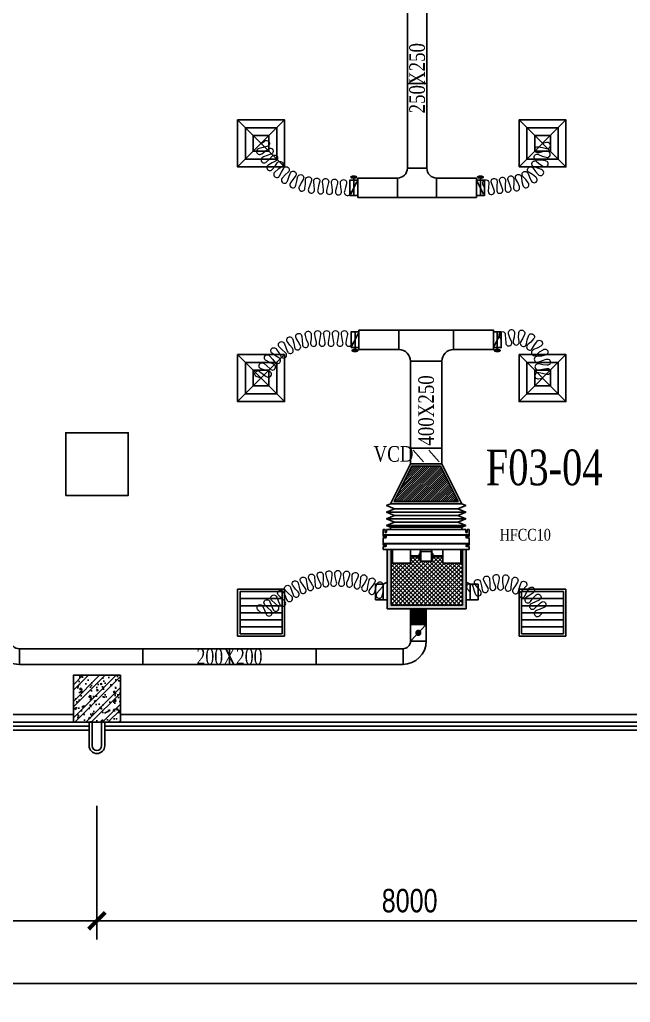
# Model space of a CAD drawing. Header units: metres. Extents: x 352651 to 1421851, y -87441 to -24441.
# Drawn here: x 558488 to 566300, y -79456 to -66894 of the extents above; entities that cross this region are included whole.
import ezdxf
from ezdxf.enums import TextEntityAlignment as Align

# ---------------------------------------------------------------- set-up
doc = ezdxf.new("R2010")
doc.units = ezdxf.units.M
doc.header["$LTSCALE"] = 300
doc.header["$MEASUREMENT"] = 0
doc.header["$PDMODE"] = 2
doc.layers.get('0').update_dxf_attribs({"linetype": 'CONTINUOUS'})
doc.layers.get('Defpoints').update_dxf_attribs({"linetype": 'CONTINUOUS'})
for name, color, linetype in [('bat noi mem', 4, 'CONTINUOUS'), ('CUA', 8, 'CONTINUOUS'), ('CUAGIO', 2, 'CONTINUOUS'), ('DIM', 1, 'CONTINUOUS'), ('KT', 1, 'CONTINUOUS'), ('NOITHAT', 145, 'CONTINUOUS'), ('THAY', 9, 'CONTINUOUS'), ('thiet bi', 11, 'CONTINUOUS'), ('TUONG', 7, 'CONTINUOUS'), ('vach', 6, 'CONTINUOUS')]:
    doc.layers.add(name, color=color, linetype=linetype)
doc.layers.add('noi mem', color=5, linetype='BATTING', lineweight=0)
doc.styles.add('CHUKICHTHUOC', font='vnshx.shx', dxfattribs={"width": 0.8, "height": 300, "bigfont": '@extfont2.shx'})
doc.styles.add('PHU', font='vntimeh.shx', dxfattribs={"width": 0.8})
doc.styles.add('ROMANS', font='romans.shx', dxfattribs={"width": 0.75, "bigfont": 'romancvn.shx'})
doc.styles.add('VNCC-RMD', font='vntimeh.shx', dxfattribs={"width": 0.75, "height": 300, "bigfont": 'vns.shx'})
doc.linetypes.add('BATTING', pattern='A,0.0001,-0.1,[134,ltypeshp.shx,S=0.1,R=0,X=-0.1,Y=0],-0.2,[134,ltypeshp.shx,S=0.1,R=180,X=0.1,Y=0],-0.1', length=0.4001)
doc.dimstyles.new('150', dxfattribs={"dimscale": 150, "dimtxt": 2, "dimasz": 0.1, "dimexe": 1, "dimexo": 0, "dimgap": 0.7, "dimtad": 1, "dimdec": 0, "dimzin": 0, "dimdsep": 46, "dimtxsty": 'CHUKICHTHUOC', "dimblk": 'ARR', "dimcen": 0, "dimdle": 1, "dimclrd": 3, "dimclre": 3, "dimclrt": 3, "dimadec": 0, "dimazin": 0, "dimtfac": 1, "dimtdec": 0, "dimtix": 1, "dimtmove": 2, "dimatfit": 3, "dimldrblk": 'ARR', "dimfxl": 1, "dimtolj": 1, "dimtzin": 0, "dimarcsym": 0})

# ---------------------------------------------------------------- blocks, each defined once
blk = doc.blocks.new('ARR')
at = {"color": 1}
for p, q in [((0, -16), (0, 16)), ((-16, 0), (16, 0))]:
    blk.add_line(p, q, dxfattribs=at)
at = {"color": 3, "const_width": 3.6}
blk.add_lwpolyline([(-7.07, -7.07), (7.07, 7.07)], dxfattribs=at)
blk = doc.blocks.new('*D74')
at = {"layer": 'Defpoints', "color": 0, "ltscale": 1.5, "transparency": 16777216}
for p in [(551477, -76944), (559477, -76944), (559477, -78413)]:
    blk.add_point(p, dxfattribs=at)
at = {"layer": 'DIM', "color": 3, "lineweight": -2, "ltscale": 1.5, "transparency": 16777216}
for p, q in [((551477, -76944), (551477, -78563)), ((559477, -76944), (559477, -78563)), ((551492, -78413), (559462, -78413))]:
    blk.add_line(p, q, dxfattribs=at)
at = {"layer": 'DIM', "color": 3, "lineweight": -2, "ltscale": 1.5, "transparency": 16777216, "xscale": 15, "yscale": 15, "zscale": 15, "rotation": 180}
blk.add_blockref('ARR', (551477, -78413), dxfattribs=at)
at = {"layer": 'DIM', "color": 3, "lineweight": -2, "ltscale": 1.5, "transparency": 16777216, "xscale": 15, "yscale": 15, "zscale": 15}
blk.add_blockref('ARR', (559477, -78413), dxfattribs=at)
at = {"layer": 'DIM', "color": 3, "ltscale": 1.5, "transparency": 16777216, "insert": (555477, -78158), "char_height": 300, "attachment_point": 5, "style": 'CHUKICHTHUOC'}
blk.add_mtext('\\A1;8000', dxfattribs=at)
blk = doc.blocks.new('*D75')
at = {"layer": 'Defpoints', "color": 0, "ltscale": 1.5, "transparency": 16777216}
for p in [(559477, -76944), (567477, -76944), (567477, -78413)]:
    blk.add_point(p, dxfattribs=at)
at = {"layer": 'DIM', "color": 3, "lineweight": -2, "ltscale": 1.5, "transparency": 16777216}
for p, q in [((559477, -76944), (559477, -78563)), ((567477, -76944), (567477, -78563)), ((559492, -78413), (567462, -78413))]:
    blk.add_line(p, q, dxfattribs=at)
at = {"layer": 'DIM', "color": 3, "lineweight": -2, "ltscale": 1.5, "transparency": 16777216, "xscale": 15, "yscale": 15, "zscale": 15, "rotation": 180}
blk.add_blockref('ARR', (559477, -78413), dxfattribs=at)
at = {"layer": 'DIM', "color": 3, "lineweight": -2, "ltscale": 1.5, "transparency": 16777216, "xscale": 15, "yscale": 15, "zscale": 15}
blk.add_blockref('ARR', (567477, -78413), dxfattribs=at)
at = {"layer": 'DIM', "color": 3, "ltscale": 1.5, "transparency": 16777216, "insert": (563477, -78158), "char_height": 300, "attachment_point": 5, "style": 'CHUKICHTHUOC'}
blk.add_mtext('\\A1;8000', dxfattribs=at)
blk = doc.blocks.new('*D79')
at = {"layer": 'Defpoints', "color": 0, "ltscale": 1.5, "transparency": 16777216}
for p in [(545477, -75807), (589477, -75807), (589477, -79216)]:
    blk.add_point(p, dxfattribs=at)
at = {"layer": 'DIM', "color": 3, "lineweight": -2, "ltscale": 1.5, "transparency": 16777216}
for p, q in [((545477, -75807), (545477, -79366)), ((589477, -75807), (589477, -79366)), ((545492, -79216), (589462, -79216))]:
    blk.add_line(p, q, dxfattribs=at)
at = {"layer": 'DIM', "color": 3, "lineweight": -2, "ltscale": 1.5, "transparency": 16777216, "xscale": 15, "yscale": 15, "zscale": 15, "rotation": 180}
blk.add_blockref('ARR', (545477, -79216), dxfattribs=at)
at = {"layer": 'DIM', "color": 3, "lineweight": -2, "ltscale": 1.5, "transparency": 16777216, "xscale": 15, "yscale": 15, "zscale": 15}
blk.add_blockref('ARR', (589477, -79216), dxfattribs=at)
at = {"layer": 'DIM', "color": 3, "ltscale": 1.5, "transparency": 16777216, "insert": (567477, -78961), "char_height": 300, "attachment_point": 5, "style": 'CHUKICHTHUOC'}
blk.add_mtext('\\A1;44000', dxfattribs=at)
blk = doc.blocks.new('cot1')
at = {"layer": 'vach'}
blk.add_lwpolyline([(-400, -400), (400, -400), (400, 400), (-400, 400)], close=True, dxfattribs=at)
blk = doc.blocks.new('SAD')
at = {"layer": 'CUAGIO', "color": 8}
for p, q in [((-300, -300), (300, 300)), ((300, -300), (-300, 300))]:
    blk.add_line(p, q, dxfattribs=at)
at = {"layer": 'CUAGIO'}
blk.add_lwpolyline([(300, -300), (300, 300), (-300, 300), (-300, -300)], close=True, dxfattribs=at)
at = {"layer": 'CUAGIO', "color": 8}
for points in [[(200, -200), (200, 200), (-200, 200), (-200, -200)], [(100, -100), (100, 100), (-100, 100), (-100, -100)]]:
    blk.add_lwpolyline(points, close=True, dxfattribs=at)
blk = doc.blocks.new('SAG')
at = {"layer": 'CUAGIO'}
for p, q in [((-300, 300), (-300, -300)), ((300, 300), (-300, 300)), ((300, -300), (300, 300)), ((-300, -300), (300, -300))]:
    blk.add_line(p, q, dxfattribs=at)
at = {"layer": 'CUAGIO', "color": 8}
for p, q in [((-270, 270), (-270, -270)), ((270, 270), (-270, 270)), ((-180, -270), (-180, 270)), ((-90, -270), (-90, 270)), ((0, -270), (0, 270)), ((90, -270), (90, 270)), ((180, -270), (180, 270)), ((270, -270), (270, 270)), ((-270, -270), (270, -270))]:
    blk.add_line(p, q, dxfattribs=at)
blk = doc.blocks.new('bac noi mem')
at = {"layer": 'bat noi mem'}
for p, q in [((493887, -64673), (493867, -64693)), ((494067, -64693), (493867, -64693)), ((493867, -64693), (493887, -64713)), ((494047, -64673), (493887, -64673)), ((494047, -64673), (494067, -64693)), ((494067, -64693), (494047, -64713)), ((493887, -64713), (493867, -64733)), ((494067, -64733), (493867, -64733)), ((493867, -64733), (493887, -64753)), ((493887, -64753), (493867, -64773)), ((494067, -64773), (493867, -64773)), ((493867, -64773), (493887, -64793)), ((493887, -64793), (493867, -64813)), ((494067, -64813), (493867, -64813)), ((493867, -64813), (493887, -64833)), ((494047, -64713), (493887, -64713)), ((494047, -64753), (493887, -64753)), ((494047, -64793), (493887, -64793)), ((494047, -64713), (494067, -64733)), ((494067, -64733), (494047, -64753)), ((494047, -64753), (494067, -64773)), ((494067, -64773), (494047, -64793)), ((494047, -64793), (494067, -64813)), ((494067, -64813), (494047, -64833)), ((493887, -64833), (493867, -64853)), ((494067, -64853), (493867, -64853)), ((493867, -64853), (493887, -64873)), ((494047, -64833), (493887, -64833)), ((494047, -64873), (493887, -64873)), ((494047, -64833), (494067, -64853)), ((494067, -64853), (494047, -64873))]:
    blk.add_line(p, q, dxfattribs=at)
blk = doc.blocks.new('1-van gio D200')
at = {"layer": 'CUAGIO'}
h = blk.add_hatch(dxfattribs=at)
h.set_pattern_fill('ANSI31', color=256, scale=100, style=0)
edge = h.paths.add_edge_path()
edge.add_ellipse((486127, -58494), major_axis=(-38.1, 0), ratio=0.310482, start_angle=0, end_angle=360, ccw=False)
for p, q in [((486167, -58437), (486087, -58277)), ((486127, -58257), (486127, -58494))]:
    blk.add_line(p, q, dxfattribs=at)
at = {"layer": 'CUAGIO', "const_width": 3}
for points in [[(486127, -58457), (486177, -58457), (486177, -58257), (486077, -58257), (486077, -58457), (486127, -58457)], [(486167, -58437), (486087, -58277)], [(486127, -58257), (486127, -58494)]]:
    blk.add_lwpolyline(points, dxfattribs=at)
at = {"layer": 'CUAGIO'}
blk.add_lwpolyline([(486177, -58457), (486077, -58457), (486077, -58257), (486177, -58257)], close=True, dxfattribs=at)
at = {"layer": 'CUAGIO', "const_width": 5.35}
blk.add_lwpolyline([(486131, -58357, -1), (486123, -58357, -1)], format="xyb", close=True, dxfattribs=at)
at = {"layer": 'CUAGIO', "extrusion": (0, 0, -1)}
blk.add_ellipse((486127, -58494), major_axis=(-38.1, 0), ratio=0.310482, start_param=-1.570796, end_param=4.712389, dxfattribs=at)

msp = doc.modelspace()

# ---------------------------------------------------------------- hatches: boundary and pattern name
at = {"layer": 'CUAGIO'}
h = msp.add_hatch(dxfattribs=at)
h.set_pattern_fill('DOTS', color=256, scale=150, style=0)
h.set_pattern_definition([(0, (-273509.8, -63043.7855), (4.6875, 9.375), [0, -9.375])])
h.paths.add_polyline_path([(563888.3, -72571.6), (563677.4, -72571.6), (563677.4, -72601.6), (563869.8, -72601.6), (564080.3, -73019.3), (564113.9, -73019.3)])
h.paths.add_polyline_path([(563677.4, -72571.6), (563488.3, -72571.6), (563262.6, -73019.3), (563296.2, -73019.3), (563506.7, -72601.6), (563677.4, -72601.6)])
h.paths.add_polyline_path([(563677.4, -73051.6), (563280, -73051.6), (563296.2, -73019.3), (563262.6, -73019.3), (563231.3, -73081.6), (563677.4, -73081.6)])
h.paths.add_polyline_path([(564113.9, -73019.3), (564080.3, -73019.3), (564096.5, -73051.6), (563677.4, -73051.6), (563677.4, -73081.6), (564145.3, -73081.6)])
h = msp.add_hatch(dxfattribs=at)
h.set_pattern_fill('ANSI31', color=256, scale=150, style=0)
h.set_pattern_definition([(45, (-273509.8, -63043.786), (-13.25825215, 13.25825215), [])])
h.paths.add_polyline_path([(564096.5, -73051.6), (563280, -73051.6), (563506.7, -72601.6), (563869.8, -72601.6)])
h = msp.add_hatch(dxfattribs=at)
h.set_pattern_fill('DOTS', color=2, scale=200, style=0)
h.set_pattern_definition([(0, (-9416.764, -16834.568), (6.25, 12.5), [0, -12.5])])
h.paths.add_polyline_path([(564152.3, -74377.1), (563238.7, -74377.1), (563238.7, -73667.1), (563188.7, -73667.1), (563188.7, -74377.1), (563188.7, -74427.1), (564202.3, -74427.1), (564202.3, -74377.1), (564202.3, -73667.1), (564152.3, -73667.1)])
at = {"layer": 'CUAGIO', "ltscale": 1.5}
h = msp.add_hatch(dxfattribs=at)
h.set_pattern_fill('ANSI37', color=9, scale=300, angle=360, style=0)
h.set_pattern_definition([(45, (-2660, 0), (-26.5165043, 26.5165043), []), (135, (-2660, 0), (-26.5165043, -26.5165043), [])])
h.paths.add_polyline_path([(564152.3, -74377.1), (564152.3, -73667.1), (564133.1, -73667.1), (564133.1, -73842.1), (563902.9, -73842.1), (563902.9, -73759.1), (563783.3, -73759.1), (563783.3, -73774.8), (563772.7, -73774.8), (563772.7, -73790.5), (563762.8, -73790.5), (563762.8, -73815.5, -1), (563756.4, -73817.6), (563620.2, -73817.6, -1), (563613.7, -73815.5), (563613.7, -73790.5), (563603.8, -73790.5), (563603.8, -73774.8), (563593.3, -73774.8), (563593.3, -73759.1), (563488, -73759.1), (563488, -73842.1), (563257.8, -73842.1), (563257.8, -73667.1), (563238.7, -73667.1), (563238.7, -74377.1)])
at = {"layer": 'NOITHAT', "linetype": 'Continuous'}
h = msp.add_hatch(dxfattribs=at)
h.set_pattern_fill('ANSI32,_O', color=256, scale=400)
h.set_pattern_definition([(45, (189579.86, -388566.49), (-106.066017, 106.066017), []), (45, (189650.57, -388566.49), (-106.066017, 106.066017), [])])
h.paths.add_polyline_path([(559477.2, -75675.5), (559477.2, -75275.5), (559177.2, -75275.5), (559177.2, -75675.5)])
h.paths.add_polyline_path([(559777.2, -75675.5), (559777.2, -75275.5), (559477.2, -75275.5), (559477.2, -75675.5)])
h.paths.add_polyline_path([(559477.2, -75675.5), (559477.2, -75875.5), (559777.2, -75875.5), (559777.2, -75675.5)])
h.paths.add_polyline_path([(559477.2, -75875.5), (559477.2, -75675.5), (559177.2, -75675.5), (559177.2, -75875.5)])
h = msp.add_hatch(dxfattribs=at)
h.set_pattern_fill('AR-CONC,_O', color=256, scale=30)
h.set_pattern_definition([(50, (189579.86, -388566.49), (215.178055, -18.82564), [22.5, -247.5]), (355, (189579.86, -388566.49), (-41.6254, 225.65764), [18, -198]), (100.4514, (189597.79, -388568.05), (173.552815, 206.83186), [19.12206, -210.34263]), (46.1842, (189579.86, -388506.49), (320.17231, -49.6557), [33.75, -371.25]), (96.6356, (189606.54, -388510.62), (280.39881, 292.23536), [28.68309, -315.5139]), (351.1842, (189579.86, -388506.5), (280.39858, 292.23558), [27, -297]), (21, (189609.86, -388521.49), (179.072116, -120.78567), [22.5, -247.5]), (326, (189609.86, -388521.49), (72.9946, 217.54501), [18, -198]), (71.4514, (189624.78, -388531.55), (252.06679, 96.75915), [19.12206, -210.34263]), (37.5, (189579.86, -388566.486), (3.647957, 99.868156), [0, -195.6, 0, -201, 0, -198.75]), (7.5, (189579.86, -388566.49), (78.920861, 118.323514), [0, -114.6, 0, -191.1, 0, -75.75]), (327.5, (189512.96, -388566.486), (160.146731, -6.766462), [0, -75, 0, -234, 0, -310.5]), (317.5, (189482.96, -388566.49), (174.95585, 30.031495), [0, -97.5, 0, -155.4, 0, -220.5])])
h.paths.add_polyline_path([(559477.2, -75675.5), (559477.2, -75275.5), (559177.2, -75275.5), (559177.2, -75675.5)])
h.paths.add_polyline_path([(559777.2, -75675.5), (559777.2, -75275.5), (559477.2, -75275.5), (559477.2, -75675.5)])
h.paths.add_polyline_path([(559477.2, -75675.5), (559477.2, -75875.5), (559777.2, -75875.5), (559777.2, -75675.5)])
h.paths.add_polyline_path([(559477.2, -75875.5), (559477.2, -75675.5), (559177.2, -75675.5), (559177.2, -75875.5)])

# ---------------------------------------------------------------- linework, layer by layer
at = {"layer": 'bat noi mem'}
for p, q in [((564145.3, -73081.6), (563231.3, -73081.6)), ((564195.3, -73188.7), (563181.3, -73188.7)), ((563281.3, -73145.8), (564095.3, -73145.8)), ((563281.3, -73231.6), (564095.3, -73231.6)), ((564195.3, -73274.4), (563181.3, -73274.4)), ((563181.3, -73360.1), (564195.3, -73360.1)), ((564095.3, -73317.3), (563281.3, -73317.3))]:
    msp.add_line(p, q, dxfattribs=at)
for points in [[(563231.3, -73381.6), (563181.3, -73360.1), (563281.3, -73317.3), (563181.3, -73274.4), (563281.3, -73231.6), (563181.3, -73188.7), (563281.3, -73145.8), (563181.3, -73103), (563231.3, -73081.6)], [(564145.3, -73381.6), (564195.3, -73360.1), (564095.3, -73317.3), (564195.3, -73274.4), (564095.3, -73231.6), (564195.3, -73188.7), (564095.3, -73145.8), (564195.3, -73103), (564145.3, -73081.6)]]:
    msp.add_lwpolyline(points, dxfattribs=at)
at = {"layer": 'CUA', "linetype": 'Continuous'}
for p, q in [((544875.8, -75875.5), (579337.2, -75875.5)), ((559377.2, -75925.5), (551577.2, -75925.5)), ((559377.2, -75975.5), (551577.2, -75975.5)), ((567377.2, -75925.5), (559577.2, -75925.5)), ((567377.2, -75975.5), (559577.2, -75975.5))]:
    msp.add_line(p, q, dxfattribs=at)
at = {"layer": 'CUAGIO'}
for p, q in [((563447.8, -68793.4), (563697.8, -68793.4)), ((562812.8, -68918.4), (562812.8, -69168.4)), ((563322.8, -68918.4), (563322.8, -69168.4)), ((563822.8, -69168.4), (563822.8, -68918.4)), ((564332.8, -68918.4), (564332.8, -69168.4)), ((563888.3, -71261.6), (563488.3, -71261.6)), ((563655.2, -72545.9), (563521.3, -72397.3)), ((563855.2, -72545.9), (563721.3, -72397.3)), ((563188.7, -74377.1), (563188.7, -73667.1)), ((563238.7, -73667.1), (563238.7, -73667.1)), ((563238.7, -74377.1), (563238.7, -73667.1)), ((564152.3, -73667.1), (564152.3, -73667.1)), ((564152.3, -74377.1), (564152.3, -73667.1)), ((564202.3, -74377.1), (564202.3, -73667.1)), ((563039, -74311.8), (563039, -74111.8)), ((563138.7, -74111.8), (563039, -74111.8)), ((563138.7, -74111.8), (563138.7, -74311.8)), ((563138.7, -74311.8), (563138.7, -74111.8)), ((563138.7, -74311.8), (563138.7, -74111.8)), ((563138.7, -74111.8), (563138.7, -74311.8)), ((564252.3, -74311.8), (564252.3, -74111.8)), ((564252.3, -74311.8), (564252.3, -74111.8)), ((564252.3, -74311.8), (564252.3, -74111.8)), ((564252.3, -74111.8), (564252.3, -74311.8)), ((564252.3, -74111.8), (564352, -74111.8)), ((564352, -74311.8), (564352, -74111.8)), ((564202.3, -74427.1), (563188.7, -74427.1)), ((563488.8, -74836.5), (563488.8, -74427.1)), ((563688.8, -74836.5), (563688.8, -74427.1)), ((563689, -74627.1), (563489, -74838)), ((563688.8, -74838), (563488.8, -74838)), ((563489, -74838), (563688.6, -74838)), ((558488.3, -74936.5), (563392.8, -74936.5)), ((558488.3, -75136.5), (563392.8, -75136.5))]:
    msp.add_line(p, q, dxfattribs=at)
at = {"layer": 'CUAGIO', "ltscale": 1.5}
for p, q in [((562812.8, -69168.4), (564332.8, -69168.4)), ((563338.3, -70861.6), (564038.3, -70861.6))]:
    msp.add_line(p, q, dxfattribs=at)
at = {"layer": 'CUAGIO', "color": 2}
for p, q in [((563488.3, -71261.6), (563488.3, -72371.6)), ((563888.3, -72371.6), (563888.3, -71261.6)), ((563188.7, -74377.1), (563188.7, -74427.1)), ((564152.3, -74377.1), (563238.7, -74377.1)), ((564202.3, -74377.1), (564202.3, -74427.1)), ((563689, -74627.1), (563489, -74627.1)), ((558488.3, -74936.5), (558488.3, -75136.5)), ((560062.8, -74936.5), (560062.8, -75136.5)), ((561172.8, -74936.5), (561172.8, -75136.5)), ((562282.8, -74936.5), (562282.8, -75136.5)), ((563392.8, -74936.5), (563392.8, -75136.5))]:
    msp.add_line(p, q, dxfattribs=at)
at = {"layer": 'CUAGIO'}
for points in [[(563447.8, -66598.4), (563447.8, -67708.4), (563697.8, -67708.4), (563697.8, -66598.4)], [(562778.3, -70886.6), (562828.3, -70886.6), (562828.3, -71086.6), (562778.3, -71086.6)], [(563338.3, -71111.6), (562828.3, -71111.6), (562828.3, -70861.6), (563338.3, -70861.6)], [(564038.3, -71111.6), (564548.3, -71111.6), (564548.3, -70861.6), (564038.3, -70861.6)], [(564548.3, -70886.6), (564598.3, -70886.6), (564598.3, -71086.6), (564548.3, -71086.6)], [(563488.3, -72371.6), (563888.3, -72371.6), (563888.3, -72571.6), (563488.3, -72571.6)], [(564145.3, -73081.6), (563231.3, -73081.6), (563488.3, -72571.6), (563888.3, -72571.6)], [(564096.5, -73051.6), (563280, -73051.6), (563506.7, -72601.6), (563869.8, -72601.6)]]:
    msp.add_lwpolyline(points, close=True, dxfattribs=at)
for points in [[(562812.8, -68918.4), (563322.8, -68918.4, 0.4142136), (563447.8, -68793.4), (563447.8, -67708.4), (563697.8, -67708.4), (563697.8, -68793.4, 0.4142136), (563822.8, -68918.4), (564007.8, -68918.4)], [(564332.8, -68918.4), (563822.8, -68918.4, -0.4142136), (563697.8, -68793.4), (563697.8, -67708.4), (563447.8, -67708.4), (563447.8, -68793.4, -0.4142136), (563322.8, -68918.4), (563137.8, -68918.4)]]:
    msp.add_lwpolyline(points, format="xyb", dxfattribs=at)
for points, const_width in [([(563583.3, -72471.6, 1), (563593.3, -72471.6, 1)], 10), ([(563783.3, -72471.6, 1), (563793.3, -72471.6, 1)], 10), ([(563608.6, -74732.5, -1), (563568.6, -74732.5, -1)], 40)]:
    msp.add_lwpolyline(points, format="xyb", close=True, dxfattribs=dict(at, const_width=const_width))
for points in [[(563188.7, -74086.5), (563138.7, -74111.8)], [(564202.3, -74086.5), (564252.3, -74111.8)], [(563039, -74311.8), (563138.7, -74311.8)], [(563138.7, -74311.8), (563188.7, -74311.8)], [(563188.7, -74311.8), (563138.7, -74311.8)], [(563188.7, -74311.8), (563138.7, -74311.8)], [(564252.3, -74311.8), (564202.3, -74311.8)], [(564202.3, -74311.8), (564252.3, -74311.8)], [(564202.3, -74311.8), (564252.3, -74311.8)], [(564352, -74311.8), (564252.3, -74311.8)]]:
    msp.add_lwpolyline(points, dxfattribs=at)
for centre, radius, start, end in [((563338.3, -71261.6), 150, 0, 90), ((564038.3, -71261.6), 150, 90, 180), ((558488.3, -74811.5), 125, 180, 270), ((563388.8, -74836.5), 100, 270, 0), ((563388.8, -74836.5), 300.1, 270, 0), ((558488.3, -74811.5), 325, 219.71514, 270)]:
    msp.add_arc(centre, radius, start, end, dxfattribs=at)
at = {"layer": 'noi mem', "linetype": 'ByBlock', "ltscale": 1.5}
for points in [[(561577.2, -68475.5), (561618.6, -68446.1, -1.3333333), (561650.7, -68513.9), (561601.7, -68527.2), (561552.6, -68540.6, 1.3333333), (561584.8, -68608.4), (561626.2, -68578.8), (561665.5, -68547.4, -1.3333333), (561701.1, -68613.4), (561653.3, -68629.1), (561606, -68648.7, 1.3333333), (561646.3, -68712), (561684.1, -68677.3), (561718.4, -68640.6, -1.3333333), (561763.2, -68700.8), (561718.2, -68723.1), (561674.1, -68749.4, 1.3333333), (561723.1, -68806.2), (561755.5, -68766.4), (561784.3, -68725.1, -1.3333333), (561837.2, -68778.2), (561795.9, -68806.9), (561756.1, -68839.2, 1.3333333), (561812.7, -68888.3), (561839.1, -68844.3), (561861.6, -68799.3, -1.3333333), (561921.6, -68844.3), (561884.9, -68878.5), (561850.1, -68916.3, 1.3333333), (561913.2, -68956.7), (561933, -68909.4), (561948.8, -68861.6, -1.3333333), (562014.7, -68897.4), (561983.2, -68936.7), (561954.2, -68979, 1.3333333), (562022.5, -69009.9), (562035.3, -68960.2), (562044, -68910.7, -1.3333333), (562114.4, -68936.7), (562088.9, -68980), (562066.3, -69026.1, 1.3333333), (562138.4, -69046.9), (562143.8, -68995.9), (562145.3, -68945.6, -1.3333333), (562218.7, -68961.1), (562199.7, -69007.7), (562184, -69056.5, 1.3333333), (562258.3, -69066.7), (562256.3, -69015.5), (562251, -68965.3, -1.3333333), (562325.8, -68970.6), (562313.3, -69019.5), (562301.5, -69068.9, 1.3333333), (562376.3, -69073.4), (562370.4, -69022.9), (562364.5, -68972.5, -1.3333333), (562439.3, -68977), (562427.5, -69026.3), (562415.6, -69075.7, 1.3333333), (562490.4, -69080.2), (562484.5, -69029.8), (562478.6, -68979.3, -1.3333333), (562553.5, -68983.8), (562541.6, -69033.2), (562529.7, -69082.5, 1.3333333), (562604.6, -69087), (562598.7, -69036.6), (562592.7, -68986.1, -1.3333333), (562667.6, -68990.6), (562655.7, -69040), (562643.8, -69089.3, 1.3333333), (562718.7, -69093.8), (562712.8, -69043.4)], [(564432.8, -69043.4), (564415, -68995.5, -1.3333333), (564489.1, -68984.2), (564486.4, -69035.2), (564483.7, -69086.2, 1.3333333), (564557.9, -69074.9), (564540.1, -69027), (564522.3, -68979.1, -1.3333333), (564596.4, -68967.8), (564593.7, -69018.8), (564591, -69069.8, 1.3333333), (564665.2, -69058.5), (564647.4, -69010.6), (564629.6, -68962.8, -1.3333333), (564703.7, -68951.5), (564701, -69002.5), (564698.3, -69053.5, 1.3333333), (564772.4, -69042.2), (564754.7, -68994.3), (564736.9, -68946.4, -1.3333333), (564811, -68935.1), (564808.3, -68986.1), (564806.9, -69037.8, 1.3333333), (564880.8, -69024.7), (564861.7, -68976.6), (564837.4, -68932.7, -1.3333333), (564909.1, -68910.7), (564913.6, -68960.7), (564925.3, -69011.3, 1.3333333), (564993.5, -68980), (564962.9, -68938.1), (564927.9, -68902.1, -1.3333333), (564991.3, -68862.1), (565008.7, -68909.2), (565033.3, -68955, 1.3333333), (565091, -68906.9), (565050.4, -68874.5), (565007.2, -68848.9, -1.3333333), (565058, -68793.7), (565087.1, -68834.6), (565122.8, -68872.3, 1.3333333), (565165.9, -68810.9), (565118.2, -68790.2), (565069.9, -68776.8, -1.3333333), (565104.5, -68710.2), (565143.2, -68742.1), (565187.6, -68769.1, 1.3333333), (565213.1, -68698.6), (565161.7, -68691.1), (565111.5, -68690.8, -1.3333333), (565127.5, -68617.5), (565173.2, -68638.1), (565223.1, -68652.6, 1.3333333), (565229.2, -68577.9), (565177.7, -68584), (565127.7, -68594.6, -1.3333333), (565127.5, -68519.6), (565177.5, -68529.8), (565227.5, -68539.9, 1.3333333), (565227.2, -68464.9), (565177.2, -68475.5)], [(561577.2, -71475.5), (561528.5, -71461.3, -1.3333333), (561561.8, -71394.2), (561602.6, -71424.5), (561643.2, -71454.9, 1.3333333), (561676.8, -71387.8), (561628.1, -71373.5), (561579.7, -71356.3, -1.3333333), (561616.8, -71291.2), (561656.3, -71324), (561692.2, -71359.2, 1.3333333), (561734.2, -71297), (561688.1, -71276.8), (561642.9, -71252.5, -1.3333333), (561689.4, -71193.7), (561723.5, -71232.1), (561753.7, -71272.3, 1.3333333), (561804.6, -71217.2), (561762.1, -71190.3), (561721, -71159.4, -1.3333333), (561775.9, -71108.3), (561803.8, -71151.4), (561827.6, -71195.7, 1.3333333), (561886.2, -71148.9), (561848.3, -71115.9), (561812.4, -71079.2, -1.3333333), (561874.3, -71037), (561895.3, -71083.8), (561912.2, -71131.2, 1.3333333), (561977.2, -71093.7), (561944.7, -71055.4), (561914.7, -71013.7, -1.3333333), (561982.4, -70981.3), (561996.1, -71030.7), (562005.6, -71080.1, 1.3333333), (562075.5, -71052.9), (562049.2, -71010.1), (562025.8, -70964.4, -1.3333333), (562097.6, -70942.5), (562103.7, -70993.5), (562105.6, -71043.8, 1.3333333), (562178.8, -71027.4), (562159.3, -70981.1), (562143.1, -70932.4, -1.3333333), (562217.3, -70921.7), (562215.6, -70973), (562210, -71022.9, 1.3333333), (562284.8, -71017.8), (562272.5, -70969.1), (562263.1, -70919, -1.3333333), (562338.1, -70918.6), (562329.4, -70968.8), (562320.4, -71018.8, 1.3333333), (562395.4, -71018.8), (562386.4, -70968.8), (562377.4, -70918.8, -1.3333333), (562452.4, -70918.8), (562443.4, -70968.8), (562434.4, -71018.8, 1.3333333), (562509.4, -71018.8), (562500.4, -70968.8), (562491.3, -70918.8, -1.3333333), (562566.3, -70918.8), (562557.3, -70968.8), (562548.3, -71018.8, 1.3333333), (562623.3, -71018.8), (562614.3, -70968.8), (562605.3, -70918.8, -1.3333333), (562680.3, -70918.8), (562671.3, -70968.8), (562662.3, -71018.8, 1.3333333), (562737.3, -71018.8), (562728.3, -70968.8)], [(564648.3, -70986.6), (564627.5, -70940.1, -1.3333333), (564700.4, -70922.4), (564703.3, -70973.2), (564706, -71023.8, 1.3333333), (564778.9, -71006.4), (564758.4, -70960), (564743.2, -70910.4, -1.3333333), (564817.6, -70901.4), (564814.6, -70953.3), (564803.4, -71001.7, 1.3333333), (564878.3, -71004.8), (564871.2, -70955.6), (564872.5, -70903.7, -1.3333333), (564945.9, -70918.8), (564926.6, -70967), (564900.6, -71009.4, 1.3333333), (564970.7, -71036.1), (564979.5, -70987.2), (564997.2, -70938.3, -1.3333333), (565062.1, -70976), (565028.5, -71015.6), (564990.3, -71047.5, 1.3333333), (565048.3, -71095.1), (565072.2, -71051.5), (565104.5, -71010.8, -1.3333333), (565154.1, -71067.1), (565109.6, -71094), (565063.3, -71112.2, 1.3333333), (565103.2, -71175.7), (565139.7, -71141.9), (565183.3, -71113.6, -1.3333333), (565212.4, -71182.7), (565161.7, -71194.1), (565112.1, -71196.6, 1.3333333), (565129.7, -71269.5), (565175, -71249.1), (565225.3, -71236, -1.3333333), (565231.1, -71310.8), (565179.4, -71305.5), (565129.5, -71295.7, 1.3333333), (565128.6, -71370.7), (565178.7, -71362.2), (565228.8, -71353.6, -1.3333333), (565227.8, -71428.6), (565178, -71418.8), (565128.1, -71409, 1.3333333), (565127.1, -71484), (565177.2, -71475.5)], [(561577.2, -74475.5), (561539.7, -74440.8, -1.3333333), (561601, -74397.6), (561621, -74444.7), (561641, -74491.8, 1.3333333), (561702.4, -74448.6), (561664.8, -74413.9), (561627.3, -74379.2, -1.3333333), (561688.6, -74336), (561708.6, -74383.1), (561728.6, -74430.2, 1.3333333), (561789.9, -74387.1), (561752.4, -74352.3), (561714.8, -74317.6, -1.3333333), (561776.2, -74274.5), (561796.2, -74321.5), (561816.1, -74368.6, 1.3333333), (561877.5, -74325.5), (561839.9, -74290.8), (561802.4, -74256, -1.3333333), (561863.7, -74212.9), (561883.7, -74260), (561903.7, -74307, 1.3333333), (561965.1, -74263.9), (561927.5, -74229.2), (561890.7, -74193.2, -1.3333333), (561953.2, -74151.7), (561972.1, -74199.6), (561988.2, -74247.7, 1.3333333), (562052.7, -74209.4), (562018.1, -74172.2), (561985.1, -74132.7, -1.3333333), (562051.4, -74097.7), (562065.4, -74147.2), (562076.7, -74196.8, 1.3333333), (562144.6, -74165.1), (562113.9, -74124.6), (562085, -74082, -1.3333333), (562154.5, -74053.8), (562163.5, -74104.4), (562169.8, -74154.9, 1.3333333), (562240.6, -74130.1), (562214, -74086.8), (562189.5, -74041.5, -1.3333333), (562261.5, -74020.3), (562265.4, -74071.7), (562266.6, -74122.5, 1.3333333), (562339.5, -74104.9), (562317.4, -74059.1), (562297.5, -74011.7, -1.3333333), (562371.2, -73997.8), (562370, -74049.2), (562366.1, -74099.9, 1.3333333), (562440.4, -74089.7), (562423, -74042), (562408, -73992.8, -1.3333333), (562482.7, -73986.3), (562476.4, -74037.4), (562467.4, -74087.4, 1.3333333), (562542.4, -74084.7), (562529.8, -74035.4), (562519.8, -73985, -1.3333333), (562594.8, -73986), (562583.4, -74036.2), (562569.5, -74085.1, 1.3333333), (562644.3, -74089.9), (562636.8, -74039.6), (562631.8, -73988.4, -1.3333333), (562706.3, -73996.9), (562689.9, -74045.7), (562671.2, -74092.9, 1.3333333), (562745.2, -74105.2), (562742.7, -74054.4), (562742.9, -74003, -1.3333333), (562816.2, -74018.9), (562795, -74065.8), (562771.7, -74110.9, 1.3333333), (562844.1, -74130.5), (562846.7, -74079.8), (562852, -74028.6, -1.3333333), (562923.4, -74051.8), (562897.6, -74096.3), (562869.9, -74138.9, 1.3333333), (562940, -74165.6), (562947.6, -74115.4), (562958, -74065, -1.3333333), (563026.7, -74095.1), (562996.6, -74136.9), (562964.8, -74176.5, 1.3333333), (563031.9, -74210.1), (563044.5, -74160.9), (563058.8, -74111.8, -1.3333333), (563124.8, -74147.4), (563091.6, -74186.3), (563058.4, -74225.2, 1.3333333), (563124.3, -74260.8), (563138.7, -74211.8)], [(564252.3, -74211.8), (564218.7, -74173.4, -1.3333333), (564283.6, -74135.7), (564300.3, -74183.8), (564317, -74231.9, 1.3333333), (564381.9, -74194.3), (564348.5, -74156), (564317.4, -74114.7, -1.3333333), (564384.7, -74081.7), (564398.3, -74131.4), (564406.5, -74181, 1.3333333), (564476.8, -74154.8), (564450.4, -74112), (564428.1, -74065.5, -1.3333333), (564500.6, -74046.3), (564504.2, -74097.8), (564502.3, -74148.1, 1.3333333), (564576.4, -74136.2), (564559.1, -74089.1), (564546.4, -74039, -1.3333333), (564621.3, -74034.6), (564614.5, -74085.8), (564602.8, -74134.7, 1.3333333), (564677.8, -74137.7), (564670.1, -74088.1), (564667.5, -74036.5, -1.3333333), (564741.8, -74047), (564725.1, -74095.8), (564704, -74141.4, 1.3333333), (564776.8, -74159.2), (564779.1, -74109), (564786.8, -74058, -1.3333333), (564857.5, -74083), (564831.5, -74127.5), (564801.8, -74168.1, 1.3333333), (564869.7, -74199.9), (564881.8, -74151.2), (564899.5, -74102.7, -1.3333333), (564963.9, -74141.1), (564929.6, -74179.7), (564892.4, -74213.5, 1.3333333), (564952.7, -74258.1), (564974.2, -74212.7), (565001.1, -74168.7, -1.3333333), (565056.6, -74219.1), (565015.4, -74250.1), (564972.2, -74275.9, 1.3333333), (565022.5, -74331.6), (565052.6, -74291.4), (565087.7, -74253.5, -1.3333333), (565132.1, -74313.9), (565085.5, -74336.1), (565038.4, -74355.5, 1.3333333), (565079.7, -74418.2), (565116.1, -74382.6), (565152.5, -74347, -1.3333333), (565193.8, -74409.7), (565146.7, -74429), (565099.6, -74448.4, 1.3333333), (565140.8, -74511.1), (565177.2, -74475.5)]]:
    msp.add_lwpolyline(points, format="xyb", dxfattribs=at)
at = {"layer": 'THAY', "linetype": 'Continuous'}
for p, q in [((559177.2, -75775.5), (551777.2, -75775.5)), ((559777.2, -75775.5), (567177.2, -75775.5))]:
    msp.add_line(p, q, dxfattribs=at)
at = {"layer": 'thiet bi'}
for p, q in [((563139.3, -73500.6), (563139.3, -73413.1)), ((563139.3, -73413.1), (563163.3, -73413.1)), ((563139.3, -73479.1), (564237.3, -73479.1)), ((563139.3, -73484.1), (564237.3, -73484.1)), ((563179.3, -73413.1), (564197.3, -73413.1)), ((563231.3, -73413.1), (563231.3, -73381.6)), ((563231.3, -73381.6), (564145.3, -73381.6)), ((564145.3, -73413.1), (564145.3, -73381.6)), ((564213.3, -73413.1), (564237.3, -73413.1)), ((564237.3, -73500.6), (564237.3, -73413.1)), ((563139.3, -73590.1), (564237.3, -73590.1)), ((563139.3, -73595.1), (564237.3, -73595.1)), ((563139.3, -73667.1), (563139.3, -73627.6)), ((563139.3, -73667.1), (564237.3, -73667.1)), ((563593.3, -73734.4), (563593.3, -73774.8)), ((563603.8, -73734.4), (563593.3, -73734.4)), ((563603.8, -73718.6), (563603.8, -73790.5)), ((563613.7, -73718.6), (563603.8, -73718.6)), ((563616.9, -73689.2), (563616.9, -73667.1)), ((563620.2, -73691.5), (563620.2, -73817.6)), ((563756.4, -73691.5), (563756.4, -73817.6)), ((563759.6, -73689.2), (563759.6, -73667.1)), ((563762.8, -73718.6), (563772.7, -73718.6)), ((563772.7, -73718.6), (563772.7, -73790.5)), ((563772.7, -73734.4), (563783.3, -73734.4)), ((563783.3, -73734.4), (563783.3, -73774.8)), ((564237.3, -73627.6), (564237.3, -73667.1)), ((563488, -73750), (563593.3, -73750)), ((563488, -73759.1), (563593.3, -73759.1)), ((563603.8, -73774.8), (563593.3, -73774.8)), ((563613.7, -73790.5), (563603.8, -73790.5)), ((563762.8, -73790.5), (563772.7, -73790.5)), ((563772.7, -73774.8), (563783.3, -73774.8)), ((563783.3, -73750), (563902.9, -73750)), ((563783.3, -73759.1), (563902.9, -73759.1)), ((563902.9, -73750), (563902.9, -73759.1))]:
    msp.add_line(p, q, dxfattribs=at)
for points in [[(563163.3, -73413.1), (563163.3, -73445.1, 1), (563179.3, -73445.1), (563179.3, -73413.1)], [(564213.3, -73413.1), (564213.3, -73445.1, -1), (564197.3, -73445.1), (564197.3, -73413.1)], [(563139.3, -73516.6), (563171.3, -73516.6, 1), (563171.3, -73500.6), (563139.3, -73500.6)], [(563139.3, -73627.6), (563171.3, -73627.6, 1), (563171.3, -73611.6), (563139.3, -73611.6)], [(564237.3, -73516.6), (564205.3, -73516.6, -1), (564205.3, -73500.6), (564237.3, -73500.6)], [(564237.3, -73627.6), (564205.3, -73627.6, -1), (564205.3, -73611.6), (564237.3, -73611.6)]]:
    msp.add_lwpolyline(points, format="xyb", dxfattribs=at)
for points in [[(563139.3, -73516.6), (563139.3, -73611.6)], [(564237.3, -73516.6), (564237.3, -73611.6)]]:
    msp.add_lwpolyline(points, dxfattribs=at)
for points in [[(563488, -73842.1), (563257.8, -73842.1), (563257.8, -73667.1), (563488, -73667.1)], [(563613.7, -73817.6), (563762.8, -73817.6), (563762.8, -73691.5), (563613.7, -73691.5)], [(564133.1, -73842.1), (563902.9, -73842.1), (563902.9, -73667.1), (564133.1, -73667.1)]]:
    msp.add_lwpolyline(points, close=True, dxfattribs=at)
for centre, start, end in [((563616.9, -73692.6), 18.04953, 161.95047), ((563759.6, -73692.6), 18.04953, 161.95047), ((563616.9, -73816.6), 198.04953, 341.95047), ((563759.6, -73816.6), 198.04953, 341.95047)]:
    msp.add_arc(centre, 3.41, start, end, dxfattribs=at)
at = {"layer": 'TUONG'}
for p, q in [((559377.2, -75875.5), (559377.2, -76175.5)), ((559417.2, -75875.5), (559417.2, -76175.5)), ((559537.2, -75875.5), (559537.2, -76175.5)), ((559577.2, -75875.5), (559577.2, -76175.5))]:
    msp.add_line(p, q, dxfattribs=at)
for radius in [100, 60]:
    msp.add_arc((559477.2, -76175.5), radius, 180, 0, dxfattribs=at)
at = {"layer": 'vach'}
msp.add_lwpolyline([(559177.2, -75875.5), (559777.2, -75875.5), (559777.2, -75275.5), (559177.2, -75275.5)], close=True, dxfattribs=at)

# ---------------------------------------------------------------- block references
at = {"layer": 'CUAGIO'}
for name, p in [('SAD', (561577.2, -68475.5)), ('bac noi mem', (69622.3, -9754.1))]:
    msp.add_blockref(name, p, dxfattribs=at)
at = {"layer": 'CUAGIO', "xscale": -1}
for name, p in [('SAD', (565177.2, -68475.5)), ('1-van gio D200', (1048905.3, -12629.2)), ('1-van gio D200', (1050725.3, -12629.2))]:
    msp.add_blockref(name, p, dxfattribs=at)
for name, p, rotation in [('1-van gio D200', (76635.8, -127400.7), 180), ('SAD', (561577.2, -71475.5), 180), ('SAG', (561577.2, -74475.5), 270)]:
    msp.add_blockref(name, p, dxfattribs=dict(at, rotation=rotation))
at = {"layer": 'CUAGIO'}
for name, p, rotation in [('1-van gio D200', (1050509.8, -127400.7), 180), ('SAD', (565177.2, -71475.5), 180), ('SAG', (565177.2, -74475.5), 90)]:
    msp.add_blockref(name, p, dxfattribs=dict(at, rotation=rotation))
at = {"layer": 'vach'}
msp.add_blockref('cot1', (559477.2, -72575.5), dxfattribs=at)

# ---------------------------------------------------------------- texts
at = {"layer": 'CUAGIO', "color": 3, "style": 'VNCC-RMD', "width": 0.75}
msp.add_text('200x200', height=200, dxfattribs=at).set_placement((561172.8, -75136.5), align=Align.CENTER)
at = {"layer": 'CUAGIO', "color": 2, "char_height": 200, "rotation": 90, "style": 'PHU'}
for s, insert, width, attachment_point in [('250x250', (563472.5, -67192.7), 788.836, 3), ('400x250', (563588, -72339.4), 888.608, 1)]:
    msp.add_mtext(s, dxfattribs=dict(at, insert=insert, width=width, attachment_point=attachment_point))
at = {"layer": 'CUAGIO', "color": 2, "attachment_point": 1, "style": 'PHU'}
for s, insert, char_height, width in [('VCD', (563015.6, -72345), 200, 439.881), ('hfcc10', (564628.6, -73403.4), 150, 679.92)]:
    msp.add_mtext(s, dxfattribs=dict(at, insert=insert, char_height=char_height, width=width))
at = {"layer": 'KT', "ltscale": 1.5, "insert": (564451.4, -72389.4), "char_height": 456.096, "width": 2517.297, "attachment_point": 1, "style": 'ROMANS'}
msp.add_mtext('{\\fTimes New Roman|b0|i0|c0|p18;F03-04}', dxfattribs=at)

# ---------------------------------------------------------------- dimensions: what is measured, and where the dimension line sits
at = {"layer": 'DIM'}
for base, p1, p2, picture, middle in [((589477.2, -79216.2), (545477.2, -75807.3), (589477.2, -75807.3), '*D79', (567477.2, -78961.2)), ((559477.2, -78412.6), (551477.2, -76944.1), (559477.2, -76944.1), '*D74', (555477.2, -78157.6)), ((567477.2, -78412.6), (559477.2, -76944.1), (567477.2, -76944.1), '*D75', (563477.2, -78157.6))]:
    dim = msp.add_linear_dim(base=base, p1=p1, p2=p2, dimstyle='150', dxfattribs=at)
    dim.commit()
    dim.dimension.update_dxf_attribs({"geometry": picture, "text_midpoint": middle})

doc.saveas('drawing.dxf')
